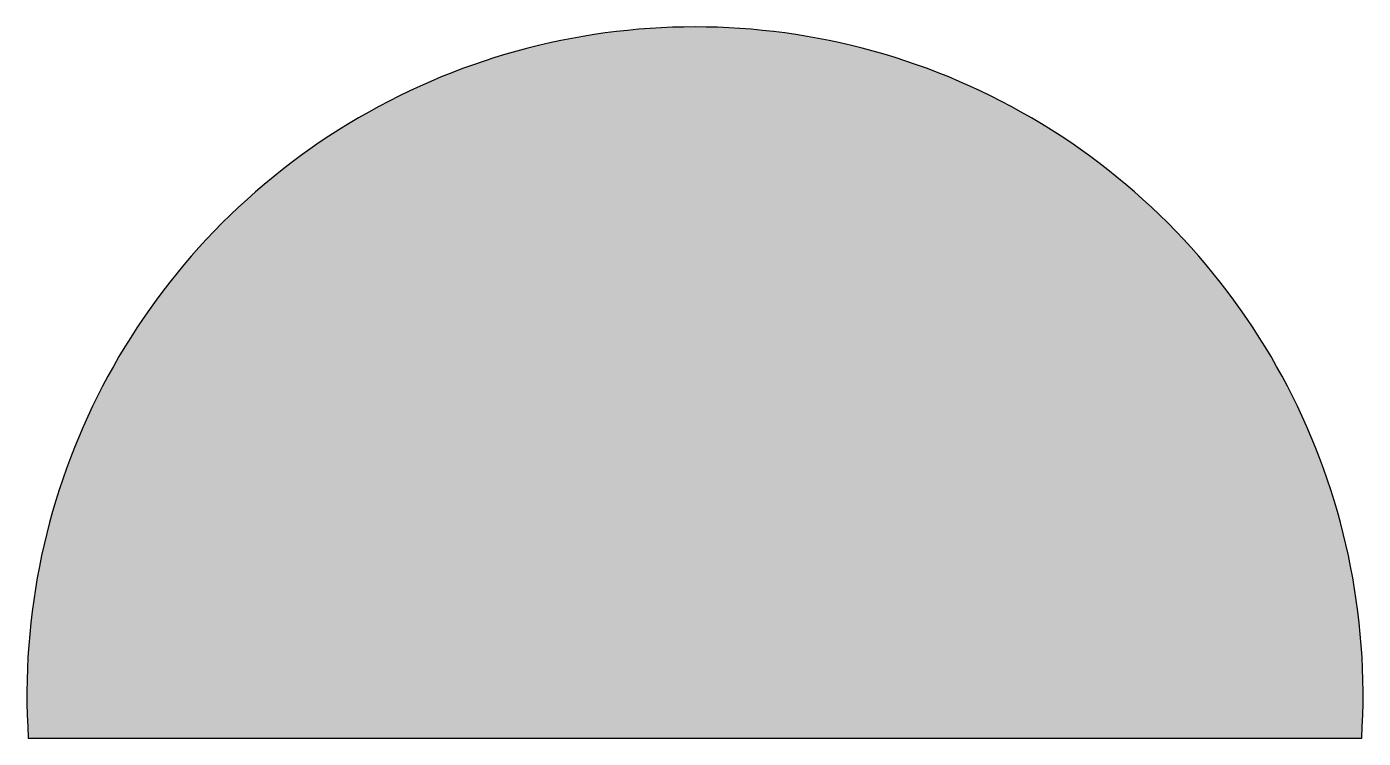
# Model space of a CAD drawing. Header units: metres. Extents: x -0.075 to 0.075, y 0 to 0.08.
import ezdxf

# ---------------------------------------------------------------- set-up
doc = ezdxf.new("R2010")
doc.units = ezdxf.units.M
doc.header["$LTSCALE"] = 0.2

msp = doc.modelspace()

# ---------------------------------------------------------------- hatches: boundary and pattern name
h = msp.add_hatch(color=8)
edge = h.paths.add_edge_path()
edge.add_line((-0.075, 0), (0.075, 0))
edge.add_arc((0, 0.00484), 0.07516, 356.3048, 543.6952)

# ---------------------------------------------------------------- linework, layer by layer
at = {"flags": 128}
msp.add_lwpolyline([(-0.075, 0), (0.075, 0, 1.066667)], format="xyb", close=True, dxfattribs=at)

doc.saveas('drawing.dxf')
